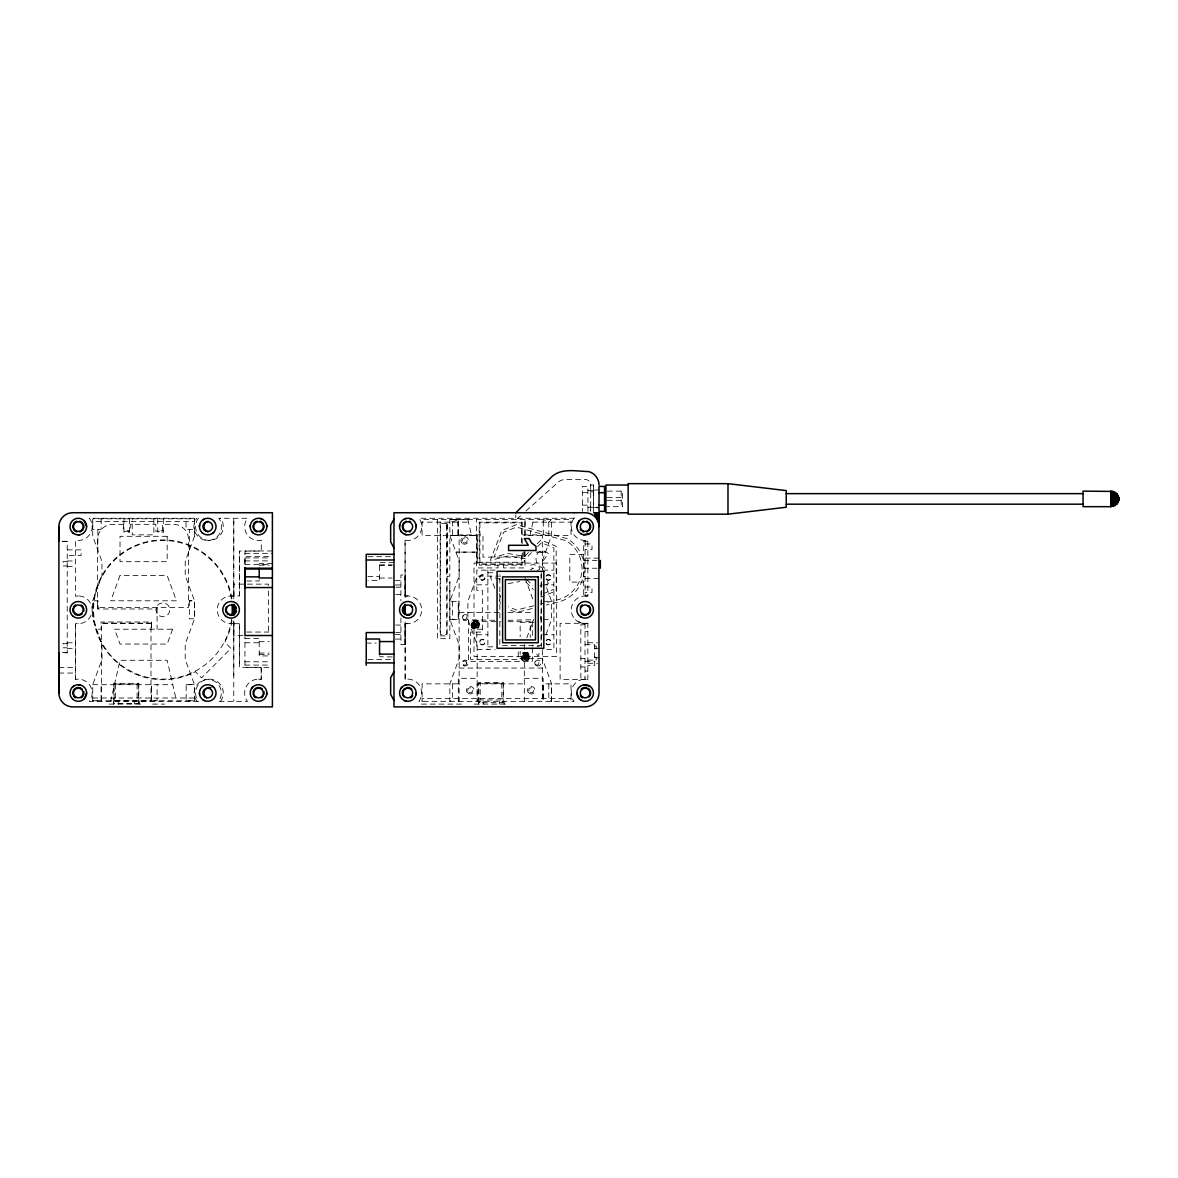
<?xml version="1.0" encoding="UTF-8"?>
<svg xmlns="http://www.w3.org/2000/svg" width="1178" height="1178" viewBox="0 0 1178 1178"><rect width="100%" height="100%" fill="white"/><g stroke="black" fill="none" stroke-linecap="round" stroke-linejoin="round"><path stroke-width="0.75" stroke-dasharray="5 3.75" d="M101.617 700.777L101.617 623.118L150.99 623.118L150.99 700.777L92.738 700.777L92.738 684.698L101.985 659.459L101.985 644.057L92.738 618.818L92.738 600.795L97.833 600.795L97.833 608.967L157.086 608.967M151.55 622.013L151.55 629.214L151.55 622.013L101.058 622.013L101.058 629.214L96.552 629.214M101.161 518.821L101.161 529.364L92.738 529.364L92.738 518.821L194.488 518.821L194.488 536.299L185.211 561.538L185.211 575.541L194.503 600.795L194.503 618.818L185.211 644.057L185.211 659.459L194.488 684.668L194.488 700.777L110.776 700.777L120.023 660.298L167.173 660.284L176.45 700.733M123.911 518.821L123.911 532.132L129.447 532.132L129.447 530.748L123.911 530.748M151.55 700.777L151.55 684.698L151.535 700.763L157.086 700.748L157.086 684.698M157.749 518.821L157.749 532.132L163.286 532.132L163.286 530.748L157.749 530.748M189.363 600.795L189.363 618.818L194.503 618.818L194.488 600.795L189.363 600.795L194.488 600.795M189.363 550.214L189.363 529.364M194.488 536.299L194.488 529.364L186.036 529.364L186.036 518.821M194.488 518.821L194.488 521.604L92.738 521.604L92.738 536.299L101.985 561.538L101.985 575.541L92.738 600.795M233.774 675.716L233.804 623.324L231.094 623.677A13.871 13.871 0 0 1 217.238 609.806A13.871 13.871 0 0 1 231.094 595.935L239.399 595.935L239.399 551.083L261.28 551.083L261.295 540.187A13.871 13.871 0 0 1 246.968 518.924L247.513 518.261L218.769 518.261L219.27 518.88A13.871 13.871 0 0 1 216.885 537.021A13.871 13.871 0 0 1 198.596 537.021A13.871 13.871 0 0 1 196.211 518.88L196.711 518.261M197.065 701.337L196.431 700.571A13.606 13.606 0 0 1 198.773 682.784A13.606 13.606 0 0 1 216.708 682.784A13.606 13.606 0 0 1 219.049 700.571L218.431 701.337L247.483 701.337L246.968 700.719A13.871 13.871 0 0 1 261.207 679.411L261.207 667.337L239.399 667.337L239.399 623.677L231.094 623.677M239.399 595.935L239.399 551.083M437.362 519.38L437.362 638.653L449.849 638.653L449.849 581.785L447.08 581.785M452.632 683.858L452.632 698.569L449.849 701.337L449.849 683.858L459.125 658.62L459.125 644.616L449.834 619.378L449.849 581.785M452.617 601.34L452.617 619.348L458.301 619.378L458.301 601.34L449.834 601.34L459.125 576.101L459.125 560.713L449.849 535.489L449.849 519.38L467.887 519.439L468.505 522.149L422.107 522.149M440.145 522.149L440.145 635.87L447.08 635.87L447.08 522.149L447.08 576.233L449.849 576.233L449.849 535.46L458.168 535.46L458.168 519.395L449.849 519.38L452.632 522.149L452.632 535.46M458.301 701.337L458.301 678.322L477.164 678.322M524.313 551.525L524.313 562.23L477.164 562.23L477.223 535.46L422.107 535.489L422.107 519.38L571.006 519.38L571.006 535.46L524.313 535.46M524.99 551.702L524.99 567.929L503.492 567.929L503.492 565.145M524.99 535.563L524.99 519.38L524.99 535.475M543.176 698.569L543.176 683.858L571.006 683.858L571.006 701.337L571.006 698.569L422.107 698.569L422.107 701.337L422.107 683.858L458.301 683.858M543.279 522.149L543.279 519.38L548.815 522.149L548.815 535.46M548.815 683.858L548.815 698.569L551.599 701.337L551.599 683.858L542.351 658.62M551.599 701.337L551.599 683.858M593.462 512.724L593.462 484.983L590.693 484.983A5.551 5.551 0 0 0 585.142 479.431L565.72 479.431A11.765 11.765 0 0 0 557.4 482.877L526.006 510.943M477.164 562.23L477.223 535.46M478.091 620.659L471.715 621.483L472.128 627.756L478.739 627.565L478.931 621.483L478.091 620.659L471.907 620.953L471.76 627.314L471.715 625.091L476 624.384L472.555 622.19L475.441 623.574M478.916 626.961L478.931 621.483M528.834 654.099L525.624 655.999L527.464 655.13L529.57 655.763L528.259 659.017L525.285 657.295L528.878 659.297L528.686 653.289L521.972 653.186L521.869 659.916L528.583 660.004L528.878 653.687M543.279 534.974L543.279 519.38M400.918 617.876L400.918 644.616L405.07 644.616L405.144 623.309L407.838 623.677A13.871 13.871 0 0 0 421.709 609.806A13.871 13.871 0 0 0 407.838 595.935L405.099 595.935L405.085 540.172A13.871 13.871 0 0 0 419.353 518.835L418.867 518.261L574.113 518.261L574.113 512.724M472.717 625.209C477.296 611.794 480.845 635.502 472.525 624.163M528.053 652.995L522.561 653.024L520.985 655.763L522.502 660.21L528.053 660.21M231.094 595.935L233.804 596.289L233.848 594.551M477.267 621.483L478.283 622.293L477.458 622.028M527.214 653.819L528.23 654.644L527.376 654.305M472.555 624.266L472.717 623.324M525.403 655.91L528.878 653.908L521.677 659.224L525.403 657.28M522.517 656.323C529.025 668.25 529.025 644.822 522.561 657.162M523.061 657.412L523.768 658.399A2.356 2.356 0 0 0 527.597 656.985L529.57 656.293L525.727 657.133M478.062 624.723A2.768 2.768 0 0 0 474.351 621.66A2.768 2.768 0 0 0 473.556 626.401A2.768 2.768 0 0 0 478.062 624.723L478.091 624.207M528.009 657.088L527.994 656.072M472.82 626.122L474.719 623.913L472.511 622.426L472.069 625.047M522.782 658.664C528.804 655.586 520.588 657.339 522.782 656.764L522.782 657.619M542.69 569.136L542.513 567.87C530.409 563.496 536.903 543.441 548.433 553.66C545.635 557.916 538.228 564.468 545.119 568.503L543.426 570.078M471.715 623.427L471.023 625.091C480.683 623.486 468.623 624.752 472.82 624.34M521.677 658.531L524.666 656.455L521.854 658.355M529.894 535.46L533.56 519.38M528.775 658.958L525.874 656.249L529.57 655.925L525.727 656.602M525.933 656.838L529.57 656.131M542.351 560.713L551.599 535.46L551.599 519.38L548.815 522.149M546.047 634.515L551.599 619.378L551.599 601.34L546.047 586.202M526.787 637.887L533.605 619.378M472.82 625.017L472.82 628.419L477.812 628.419L479.623 623.427L477.37 622.72M473.63 627.859C479.417 618.509 470.081 633.204 474.454 626.681M477.532 625.062L475.323 626.622L473.1 625.062M527.494 657.412L525.874 658.885L523.768 658.399A2.356 2.356 0 0 1 524.446 654.394L527.479 655.748M472.113 624.752L474.705 624.193L471.715 624.679M521.78 658.708L524.681 656.602M526.964 652.995L525.035 655.955M473.806 627.859L475.765 624.796M525.285 655.91L527.773 652.435L528.23 654.143L526.168 654.526L526.581 658.561M473.276 623.088L475.514 621.91L477.517 623.412M523.238 655.424L524.446 654.394A2.356 2.356 0 0 1 527.597 656.985M220.463 701.337L220.963 700.719A13.871 13.871 0 0 0 218.578 682.592A13.871 13.871 0 0 0 200.289 682.592A13.871 13.871 0 0 0 197.904 700.719L198.405 701.337L89.337 701.337L89.852 700.719A13.871 13.871 0 0 0 75.613 679.411L75.613 623.309L78.322 623.677M574.113 518.261L573.612 518.88A13.871 13.871 0 0 0 587.851 540.187L587.851 596.289L585.142 595.935L587.851 596.201A13.871 13.871 0 0 0 571.271 609.806A13.871 13.871 0 0 0 587.851 623.412M530.365 569.622L533.428 568.518L530.586 567.605L530.1 566.029C532.25 561.773 544.854 568.665 537.301 570.358M524.313 655.616L524.313 657.589M528.392 552.6L524.622 556.369L508.189 553.527L494.083 557.061L503.639 532.22L516.465 527.126L565.896 540.658A32.233 32.233 0 0 1 558.122 599.705L540.79 604.005M537.212 543.794L540.982 540.01L556.163 546.312L556.163 590.811L540.996 597.113M531.602 552.644L525.403 558.843L508.263 555.883L490.342 560.375L501.857 530.453L516.362 524.696L567.045 538.655A34.53 34.53 0 0 1 558.711 601.929L546.356 604.991M537.801 546.445L541.527 542.734L553.866 547.844L553.896 649.476L542.734 649.476M537.035 646.369L539.2 646.369M517.805 518.276L520.543 515.831M478.931 623.427L479.328 623.427M475.205 624.944C463.219 632.615 483.51 619.716 472.82 626.357M546.047 584.906L548.403 583.301L546.518 580.18M521.677 659.032L524.828 657.133L521.677 658.782M472.82 626.549L471.848 627.167L472.82 627.859L478.091 627.859M521.81 658.576L524.666 656.912M525.521 655.955L527.155 654.983M474.012 622.293L474.012 626.225M476.634 626.225L476.619 622.293M527.376 655.086L528.392 654.556L528.878 655.763L525.933 656.602M452.632 522.149L458.168 519.38L458.168 535.46L476.457 535.475M508.101 620.276L532.323 619.746L532.323 638.388M522.914 660.092L527.773 660.21M477.532 622.794L478.931 622.028M543.058 593.756L553.866 589.28M75.613 679.411L75.613 623.412A13.871 13.871 0 0 0 92.178 609.806A13.871 13.871 0 0 0 75.613 596.201M494.701 620.305L468.52 619.746L468.52 661.359L532.323 661.359L532.323 647.547M533.855 605.728L516.524 610.027L508.469 606.832M532.25 608.496L516.362 612.442L508.307 609.232M508.189 583.596L519.631 581.593M471.715 625.209L474.793 624.708M78.322 595.935L75.613 596.289L75.613 540.187A13.871 13.871 0 0 0 89.852 518.88L89.337 518.261L198.405 518.261L197.889 518.909A13.871 13.871 0 0 0 200.304 537.035A13.871 13.871 0 0 0 218.593 536.991A13.871 13.871 0 0 0 220.949 518.865L220.463 518.261M407.838 595.935L405.144 596.289L405.07 574.997L400.918 574.997L400.918 600.647M407.838 623.677L405.114 623.677L405.144 679.411A13.871 13.871 0 0 1 419.383 700.719L418.867 701.337L574.113 701.337L573.612 700.719A13.871 13.871 0 0 1 587.851 679.411L587.851 623.309L581.549 623.206L575.335 619.613M472.82 628.419L477.812 627.859M532.323 645.043L532.323 646.148M525.948 656.455L528.362 656.146M186.153 684.698L194.488 684.668L186.168 684.698L186.168 700.763L194.488 700.777M599.013 489.842L593.462 490.136M587.925 490.593L595.847 490.593M607.333 491.138L622.588 491.138L622.588 506.673L607.333 506.673M593.462 491.918L590.693 491.918L590.693 484.983L590.693 510.987L590.693 505.789L593.462 505.789M582.374 492.669L587.925 492.669M607.333 497.514L622.588 497.514M607.333 500.297L622.588 500.297M582.374 505.156L587.925 505.156M587.925 507.232L599.013 507.232M599.013 507.865L593.462 507.556M532.927 522.149L571.006 522.149M523.209 534.915L542.351 534.915L542.351 569.489M587.851 541.203L583.684 541.203L583.684 595.288L587.851 595.288M62.228 541.291L67.22 541.291L67.22 652.803L62.228 652.803M62.228 541.571L67.22 541.571M585.083 543.971L592.004 543.971L592.004 549.522L585.083 549.522M67.22 549.89L81.091 549.89L81.091 555.442L67.22 555.442M272.398 550.965L244.936 550.965L244.936 565.72L244.936 556.634L268.746 556.634M477.223 552.114L455.96 552.114L477.164 552.129M244.936 553.336L272.398 553.336M583.684 554.367L569.813 554.367L569.813 582.109L583.684 582.109M367.978 556.708L392.245 556.708M244.936 557.93L268.746 557.93M585.083 558.122L598.939 558.122M583.684 559.918L585.083 559.918M583.684 560.478L597.01 560.478M67.22 560.978L75.613 560.978M244.936 560.905L268.746 560.905M67.22 561.538L63.067 561.538L63.067 565.97L67.22 565.97M393.982 562.642L379.552 562.642L379.552 580.607L367.904 580.607M272.398 563.614L259.219 563.614L259.219 565.764M244.936 564.35L268.746 564.35M379.552 564.807L392.171 564.807M259.219 565.175L269.114 565.175M379.552 565.484L392.171 565.484M67.22 566.53L75.613 566.53M583.684 568.238L597.01 568.238M495.143 570.137L476.781 570.137L476.781 590.384L482.332 590.384L482.391 632.071L470.611 632.071L470.611 659.415L518.232 659.415L518.232 648.136M542.822 570.137L553.896 570.137M487.883 572.773L495.01 572.773M500.738 576.101L477.164 576.101L467.872 601.34L467.872 619.378L477.164 644.616L477.164 701.337L477.164 683.858L524.313 683.858M367.904 576.513L379.552 576.513M583.684 576.557L585.083 576.557M379.552 578.045L392.171 578.045M585.083 578.369L598.939 578.369M395.366 580.533L400.918 580.533M246.732 580.99L259.219 580.99L259.219 579.517M476.781 584.833L487.883 584.833M542.822 584.833L553.896 584.833M395.366 584.98L400.918 584.98M585.083 586.968L592.004 586.968L592.004 592.519L585.083 592.519M395.705 587.204L400.918 587.204M395.705 594.551L400.918 594.551M543.176 601.34L551.599 601.34M459.125 612.575L500.738 612.575M507.968 612.575L533.295 612.575M449.834 619.378L458.301 619.378L458.301 601.34M543.176 619.378L551.599 619.378M482.391 621.689L500.797 621.689M508.16 621.689L530.247 621.689L530.247 637.548M533.811 622.279L520.161 622.279L520.161 636.709M151.55 623.398L101.058 623.398L101.058 622.013M587.851 623.309L560.11 623.309L560.11 679.411L587.851 679.411M585.01 624.738L580.842 624.738L580.842 677.998L585.01 677.998M395.705 625.062L400.918 625.062M482.332 629.214L476.781 629.214L476.781 649.476L495.143 649.476M585.01 631.673L587.851 631.673M246.776 632.056L268.746 632.056M395.705 632.409L400.918 632.409M395.366 634.633L400.918 634.633M476.781 634.765L487.883 634.765M542.734 634.765L553.896 634.765M242.962 635.457L233.848 635.457L233.848 619.672M244.936 638.609L259.219 638.609L259.219 655.925L269.114 655.925M395.366 639.065L400.918 639.065M259.219 641.657L269.114 641.657M67.22 642.805L75.613 642.805M244.936 642.761L259.219 642.761M587.851 642.761L597.555 642.761M366.24 643.085L376.224 643.085M67.22 643.365L63.067 643.365L63.067 647.797L67.22 647.797M585.01 644.705L594.581 644.705L594.713 665.379L587.851 665.379M594.581 646.089L596.245 646.089L596.245 648.872L594.581 648.872M487.883 646.84L495.01 646.84M67.22 648.356L75.613 648.356M594.581 648.312L599.013 648.312M62.228 652.524L67.22 652.524M527.773 652.435L522.355 653.01M259.219 653.054L269.114 653.054M259.219 654.379L269.114 654.379M527.641 656.602L528.053 656.602A2.768 2.768 0 0 1 523.886 659.003A2.768 2.768 0 0 1 523.886 654.202A2.768 2.768 0 0 1 528.053 656.602M392.171 656.956L379.552 656.72M594.581 657.191L596.245 657.191L596.245 659.96L594.581 659.96M594.581 657.751L599.013 657.751M542.351 658.34L520.161 658.34L520.161 651.139M580.842 658.576L585.01 658.576M367.978 659.606L392.245 659.606M587.851 660.107L594.713 660.107M585.01 661.344L594.581 661.344M244.936 661.786L268.746 661.786M587.851 663.288L597.555 663.288M244.936 665.084L268.746 665.084M580.842 666.895L585.01 666.895M58.9 667.499L75.613 667.499M268.746 667.455L244.936 667.455L244.936 636.856M459.125 668.059L542.351 668.059M585.01 671.062L587.851 671.062M58.9 673.05L75.613 673.05M524.313 678.322L543.176 678.322L543.176 701.337M478.96 702.721L478.548 682.474L503.507 682.474L503.094 702.721M113.824 703.56L113.824 683.314L138.783 683.314L138.783 703.56M502.019 702.721L503.359 702.721L478.695 702.721L478.828 683.314L503.242 683.314L503.242 702.721M113.824 683.314L115.12 683.314M137.487 683.314L138.783 683.314M138.371 684.138L138.503 703.56L113.972 703.56M138.503 684.138L114.104 684.138L114.104 703.56M92.738 684.698L172.768 684.698M92.738 698.009L194.488 698.009M92.738 700.777L101.072 700.777L101.058 684.698M478.548 702.721L480.05 702.721M109.245 704.105L143.363 704.105M152.639 704.105L164.596 704.105M421.547 704.105L463.16 704.105M474.248 704.105L508.366 704.105M458.168 535.489L449.849 535.475L458.168 535.489L458.168 522.149M542.189 585.996L539.922 585.775M258.497 679.146L261.207 679.411L261.207 667.337M500.12 579.193L490.342 576.749L494.819 588.396M405.07 540.172L405.144 598.822L405.07 574.997M528.304 658.87L525.521 657.25M471.715 621.881L474.793 623.81M525.815 657.044L527.405 658.104M525.786 581.991L533.398 589.56M526.625 579.517L532.824 585.716M467.857 519.38L471.568 535.46M499.325 593.683L500.635 597.084M499.295 600.029L500.576 603.357M524.932 577.78L532.986 599.661M466.724 662.699L466.753 663.067A2.076 2.076 0 0 1 463.631 664.863A2.076 2.076 0 0 1 463.631 661.256A2.076 2.076 0 0 1 466.753 663.067M233.804 623.324L233.848 625.062M233.804 596.289L233.774 518.261L233.774 598.822M621.204 491.138L621.204 506.673M593.462 484.983L593.462 510.987M587.925 511.385L587.925 486.426L582.374 486.426L582.374 511.385M585.083 541.203L585.083 595.288M585.01 623.648L585.01 679.161M542.351 650.153L542.351 701.337M541.32 572.773L541.32 646.84M541.055 574.098L541.055 645.5L499.825 645.5L499.825 574.098M524.313 644.616L524.313 701.337M523.209 551.981L523.209 557.106L482.98 557.106L482.98 534.915L459.125 534.915L459.125 701.337M522.222 543.647L522.222 522.149L479.225 522.149L479.225 565.145L522.222 565.145L522.222 552.615M521.53 542.749L521.53 522.855L479.917 522.855L479.917 564.453L521.53 564.453L521.53 551.79M515.802 514.933L515.802 517.716M504.199 701.337L504.199 704.105M501.843 683.314L501.843 699.953L480.212 699.953L480.212 683.314M499.354 701.337L499.354 704.105M497.955 565.145L497.955 567.929L476.457 567.929L476.457 519.38M487.883 570.137L487.883 649.476M483.26 701.337L483.26 704.105M478.415 701.337L478.415 704.105M477.812 620.659L472.82 620.659M405.144 679.411L405.144 620.791L405.07 644.616M268.51 585.54L268.51 584.141L233.848 584.141L233.848 599.926M268.51 591.017L268.51 632.409M239.399 623.677L239.399 667.337M233.774 620.791L233.774 701.337M163.286 518.821L163.286 532.132M157.086 607.583L157.086 629.214M153.862 518.762L153.862 534.856L132.23 534.856L132.23 518.762M139.195 701.337L139.195 704.105M137.119 684.138L137.119 700.777M134.351 701.337L134.351 704.105M129.447 518.821L129.447 532.132M118.256 701.337L118.256 704.105M115.488 684.138L115.488 700.777M113.412 701.337L113.412 704.105M97.848 607.583L97.848 608.967L97.833 600.795M97.833 529.364L97.833 550.185M231.963 620.732A69.9 69.9 0 0 1 225.204 641.539L224.792 642.26L230.976 648.445L201.556 677.865L195.371 671.681L194.65 672.078A69.9 69.9 0 0 1 97.656 634.854A69.9 69.9 0 0 1 144.82 542.292A69.9 69.9 0 0 1 231.963 598.866M540.466 616.094A2.96 2.96 0 0 1 540.466 619.054M546.194 576.233A2.503 2.503 0 0 1 549.949 575.571A2.503 2.503 0 0 1 549.949 579.399A2.503 2.503 0 0 1 546.194 578.737M546.194 640.876A2.503 2.503 0 0 1 549.949 640.199A2.503 2.503 0 0 1 549.949 644.027A2.503 2.503 0 0 1 546.194 643.365M231.668 618.848A69.34 69.34 0 0 1 126.164 668.603A69.34 69.34 0 0 1 124.647 551.981A69.34 69.34 0 0 1 231.403 598.954M546.224 575.703A2.768 2.768 0 0 1 550.259 575.468A2.768 2.768 0 0 1 550.259 579.502A2.768 2.768 0 0 1 546.224 579.267M546.224 640.331A2.768 2.768 0 0 1 550.259 640.096A2.768 2.768 0 0 1 550.259 644.13A2.768 2.768 0 0 1 546.224 643.895M167.173 536.299L167.173 561.685L120.023 561.685L120.023 536.299L167.173 536.299M536.726 654.07C538.92 659.297 540.569 649.917 536.726 654.07M120.023 575.541L110.732 600.795L176.464 600.795L167.173 575.541L120.023 575.541M172.636 629.214L167.173 644.057L120.023 644.057L114.56 629.214L172.636 629.214M545.502 552.114L536.667 552.114L545.502 552.114M446.801 523.533L440.425 523.533L440.425 634.486L446.801 634.486L446.801 523.533M123.631 524.313L112.808 524.313A15.255 15.255 0 0 0 97.553 539.568L97.553 607.524L188.539 607.524L188.539 539.568A15.255 15.255 0 0 0 173.284 524.313L162.461 524.313L162.461 531.249L155.805 531.249L155.805 524.313L130.287 524.313L130.287 531.249L123.631 531.249L123.631 524.313M556.664 563.099L474.012 563.099L474.012 656.514L556.664 656.514L556.664 563.099M473.806 626.063L473.718 625.989A2.356 2.356 0 0 1 474.498 622.058A2.356 2.356 0 0 1 477.65 624.649A2.356 2.356 0 0 1 473.821 626.078M535.754 664.863A2.076 2.076 0 0 0 538.876 663.067A2.076 2.076 0 0 0 535.754 661.256A2.076 2.076 0 0 0 535.754 664.863M463.631 619.378A2.076 2.076 0 0 0 466.753 617.566A2.076 2.076 0 0 0 463.631 615.77A2.076 2.076 0 0 0 463.631 619.378M468.358 693.489A3.74 3.74 0 0 0 473.968 690.249A3.74 3.74 0 0 0 468.358 686.995A3.74 3.74 0 0 0 468.358 693.489M529.378 693.489A3.74 3.74 0 0 0 534.989 690.249A3.74 3.74 0 0 0 529.378 686.995A3.74 3.74 0 0 0 529.378 693.489M462.807 543.706A3.74 3.74 0 0 0 468.417 540.452A3.74 3.74 0 0 0 462.807 537.212A3.74 3.74 0 0 0 462.807 543.706M463.749 665.614A2.96 2.96 0 0 0 468.181 663.067A2.96 2.96 0 0 0 463.749 660.505A2.96 2.96 0 0 0 463.749 665.614M536.432 665.614A2.96 2.96 0 0 0 540.864 663.067A2.96 2.96 0 0 0 536.432 660.505A2.96 2.96 0 0 0 536.432 665.614M463.749 620.129A2.96 2.96 0 0 0 468.181 617.566A2.96 2.96 0 0 0 463.749 615.004A2.96 2.96 0 0 0 463.749 620.129M463.425 542.616A2.503 2.503 0 0 0 467.18 540.452A2.503 2.503 0 0 0 463.425 538.302A2.503 2.503 0 0 0 463.425 542.616M529.997 692.399A2.503 2.503 0 0 0 533.752 690.249A2.503 2.503 0 0 0 529.997 688.085A2.503 2.503 0 0 0 529.997 692.399M468.962 692.399A2.503 2.503 0 0 0 472.717 690.249A2.503 2.503 0 0 0 468.962 688.085A2.503 2.503 0 0 0 468.962 692.399M481.08 579.65A2.503 2.503 0 0 0 484.835 577.485A2.503 2.503 0 0 0 481.08 575.32A2.503 2.503 0 0 0 481.08 579.65M480.565 643.88A2.503 2.503 0 0 0 484.747 642.761A2.503 2.503 0 0 0 481.684 639.713A2.503 2.503 0 0 0 480.565 643.88M159.457 615.814A6.935 6.935 0 0 0 169.853 609.806A6.935 6.935 0 0 0 159.457 603.799A6.935 6.935 0 0 0 159.457 615.814M480.948 579.885A2.768 2.768 0 0 0 485.1 577.485A2.768 2.768 0 0 0 480.948 575.085A2.768 2.768 0 0 0 480.948 579.885M480.55 644.248A2.768 2.768 0 0 0 485.071 642.599A2.768 2.768 0 0 0 481.39 639.507A2.768 2.768 0 0 0 480.55 644.248"/><path stroke-width="1.5" d="M58.9 541.291L58.9 526.595A13.871 13.871 0 0 1 72.771 512.724L272.398 512.724L272.398 706.888L72.771 706.888A13.871 13.871 0 0 1 58.9 693.017L58.9 652.803M244.936 567.634L244.936 635.516L272.398 635.516M86.642 693.017L84.198 698.907M199.421 526.595L199.583 524.961M250.207 526.595L250.369 524.961M266.67 694.637L266.832 693.017A8.32 8.32 0 0 0 254.345 685.817A8.32 8.32 0 0 0 254.345 700.218A8.32 8.32 0 0 0 266.832 693.017M399.519 526.595L399.681 524.961M416.011 694.637L416.173 693.017A8.32 8.32 0 0 0 403.686 685.817A8.32 8.32 0 0 0 403.686 700.218A8.32 8.32 0 0 0 416.173 693.017M576.822 526.595L579.267 520.705M1112.93 491.741L1110.78 491.462L1116.656 493.744L1119.1 499.531L1116.656 493.597L1112.93 491.432L1083.038 491.138L1083.038 506.673L1110.78 506.673L1114.933 505.553L1117.981 502.476L1119.1 498.279L1119.1 499.516L1116.656 494.245L1110.78 492.08M1110.78 506.349L1116.656 503.993L1119.1 498.294L1116.656 504.066L1110.78 506.466M393.982 519.1L390.654 525.197L390.654 541.851L393.982 547.947M393.982 671.666L390.654 677.762L390.654 694.402L393.982 700.512M1119.1 498.765L1116.656 500.149L1110.78 500.724M1117.981 501.489L1119.1 498.456L1117.981 502.049L1114.933 504.744M403.921 605.875C401.389 608.319 402.007 612.913 405.07 614.607M1117.981 500.768L1119.1 498.603L1116.656 501.445L1110.78 502.623M251.591 688.394L252.622 687.127M400.932 688.394L401.963 687.127M515.802 512.857L551.525 477.002C561.332 467.563 576.616 471.333 588.735 471.583C594.654 473.1 599.087 478.872 599.013 484.983M212.364 533.501L213.63 532.471M72.432 687.127L73.699 686.097M74.891 606.375L75.893 605.595A4.859 4.859 0 0 1 83.167 609.806A4.859 4.859 0 0 1 75.893 614.003L74.891 613.237M233.524 614.003L234.54 613.237M404.407 606.375L405.423 605.595A4.859 4.859 0 0 1 412.698 609.806A4.859 4.859 0 0 1 405.423 614.003L404.407 613.237M411.77 613.723L409.281 615.166L406.41 615.166M587.572 614.003L588.573 613.237M203.117 519.675L204.56 518.894M589.766 533.501L583.522 534.753M233.804 614.636L232.537 615.166A5.551 5.551 0 0 1 229.666 615.166M404.658 518.894L406.219 518.423M404.658 685.331L406.219 684.86M727.989 514.168L786.241 507.232L786.241 490.593L727.989 483.657L628.139 483.657L628.139 514.168L727.989 514.168L727.989 483.657M1110.78 505.539L1116.656 503.433L1119.1 498.368L1116.656 502.564L1110.78 504.258M78.322 534.915L79.942 534.753M583.522 684.86L589.766 686.097M628.139 485.041L605.948 485.041L605.948 512.783L628.139 512.783M599.013 492.669L604.564 492.669M786.241 493.641L1083.038 493.641M786.241 504.184L1083.038 504.184M599.013 505.156L604.564 505.156M598.453 512.724L594.021 512.724L599.013 522.649L598.88 512.724L599.013 522.649L595.553 512.724M393.982 554.323L366.24 554.323L366.24 587.042L393.982 587.042M366.24 559.992L393.982 559.992M244.936 568.208L272.398 568.208M244.936 569.018L272.398 569.018M244.936 576.852L259.219 576.852M272.398 577.942L259.219 577.942L259.219 568.311M272.398 587.557L244.936 587.557L244.936 567.546M393.982 632.571L366.24 632.571L366.24 665.275M366.24 639.006L379.552 639.006L379.552 654.791M379.552 641.568L393.982 641.568M379.552 654.114L393.982 654.114M366.24 662.905L393.982 662.905M1110.78 498.706L1118.82 498.544M598.88 512.724L599.013 693.017A13.871 13.871 0 0 1 585.142 706.888L393.982 706.888L393.982 512.724L585.142 512.724A13.871 13.871 0 0 1 599.013 526.595M1110.78 496.704L1116.656 497.396L1119.1 499.089L1116.656 496.129L1110.78 494.848M1110.78 493.273L1116.656 495.054L1119.1 499.369L1117.981 495.864L1114.933 493.243M78.322 684.698L79.942 684.86M409.473 518.423L411.034 518.894M404.658 534.282L406.219 534.753M260.161 518.423L261.722 518.894M404.658 700.704L406.219 701.175M233.804 604.977L233.877 604.991A5.551 5.551 0 0 1 236.454 608.363M203.117 699.938L204.56 700.704M1114.933 492.537L1117.981 495.482L1119.1 499.516M587.572 605.595L588.573 606.375M410.621 605.006L412.653 607.023M233.524 605.595L234.54 606.375M72.432 532.471L73.699 533.501M212.364 686.097L213.63 687.127M1117.981 497.204L1119.1 499.207M579.267 698.907L576.822 693.017M400.932 531.219L401.963 532.471M251.606 531.219L252.652 532.471M84.198 520.705L86.642 526.595A8.32 8.32 0 0 1 74.155 533.796A8.32 8.32 0 0 1 74.155 519.38A8.32 8.32 0 0 1 86.642 526.595M1117.981 496.453L1119.1 499.339M596.79 512.724L599.013 522.649L597.761 512.724M416.011 524.961L416.173 526.595A8.32 8.32 0 0 1 403.686 533.796A8.32 8.32 0 0 1 403.686 519.38A8.32 8.32 0 0 1 416.173 526.595M266.699 524.961L266.846 526.595M199.421 693.017L199.583 694.637M1118.82 497.366L1118.82 500.459M1117.981 495.334L1117.981 502.476M1116.656 493.597L1116.656 504.213M1114.933 492.271L1114.933 505.553M1112.93 491.432L1112.93 506.393M1110.78 491.138L1110.78 506.673M600.338 560.478L600.338 568.238M233.848 605.315L233.848 614.283M233.774 604.314L233.774 615.299M58.9 526.595L58.9 693.017M83.682 525.152A5.551 5.551 0 0 1 83.682 528.024M83.123 529.364A5.551 5.551 0 0 1 79.751 531.941M76.879 531.941A5.551 5.551 0 0 1 73.507 529.364M72.962 528.024A5.551 5.551 0 0 1 72.962 525.152M73.507 523.812A5.551 5.551 0 0 1 76.879 521.236M79.751 521.236A5.551 5.551 0 0 1 83.123 523.812M83.682 608.363A5.551 5.551 0 0 1 83.682 611.235M82.239 613.723A5.551 5.551 0 0 1 74.391 613.723M73.507 612.575A5.551 5.551 0 0 1 72.962 608.363M73.507 607.023A5.551 5.551 0 0 1 75.539 605.006M81.091 605.006A5.551 5.551 0 0 1 83.123 607.023M83.682 691.574A5.551 5.551 0 0 1 83.682 694.446M83.123 695.786A5.551 5.551 0 0 1 81.091 697.818M75.539 697.818A5.551 5.551 0 0 1 73.507 695.786M72.962 694.446A5.551 5.551 0 0 1 82.239 689.101M232.626 604.682A69.9 69.9 0 0 1 232.626 614.916M263.342 695.786A5.551 5.551 0 0 1 261.31 697.818M255.759 697.818A5.551 5.551 0 0 1 253.726 695.786M253.167 694.446A5.551 5.551 0 0 1 262.458 689.101M263.887 691.574A5.551 5.551 0 0 1 263.887 694.446M263.887 525.152A5.551 5.551 0 0 1 263.887 528.024M263.342 529.364A5.551 5.551 0 0 1 259.97 531.941M257.099 531.941A5.551 5.551 0 0 1 253.726 529.364M253.167 528.024A5.551 5.551 0 0 1 253.167 525.152M253.726 523.812A5.551 5.551 0 0 1 257.099 521.236M259.97 521.236A5.551 5.551 0 0 1 263.342 523.812M206.651 697.818A5.551 5.551 0 0 1 210.862 687.657M208.02 531.941A5.551 5.551 0 0 1 208.02 521.236M236.454 611.235A5.551 5.551 0 0 1 235.909 612.575M235.026 613.723A5.551 5.551 0 0 1 233.877 614.607M228.326 614.607A5.551 5.551 0 0 1 227.177 613.723M226.294 612.575A5.551 5.551 0 0 1 226.294 607.023M410.621 531.396A5.551 5.551 0 0 1 409.281 531.941M406.41 531.941A5.551 5.551 0 0 1 405.07 531.396M403.921 530.512A5.551 5.551 0 0 1 403.921 522.664M405.07 521.78A5.551 5.551 0 0 1 406.41 521.236M409.281 521.236A5.551 5.551 0 0 1 410.621 521.78M412.653 695.786A5.551 5.551 0 0 1 410.621 697.818M403.921 696.934A5.551 5.551 0 0 1 405.07 688.217M406.41 687.657A5.551 5.551 0 0 1 411.77 689.101M589.074 522.664A5.551 5.551 0 0 1 589.074 530.512M587.925 531.396A5.551 5.551 0 0 1 586.585 531.941M583.714 531.941A5.551 5.551 0 0 1 582.374 531.396M581.225 530.512A5.551 5.551 0 0 1 580.342 529.364M582.374 521.78A5.551 5.551 0 0 1 583.714 521.236M586.585 521.236A5.551 5.551 0 0 1 587.925 521.78M589.074 605.875A5.551 5.551 0 0 1 587.925 614.607M586.585 615.166A5.551 5.551 0 0 1 581.225 613.723M580.342 607.023A5.551 5.551 0 0 1 582.374 605.006M587.925 688.217A5.551 5.551 0 0 1 589.074 696.934M582.374 697.818A5.551 5.551 0 0 1 580.342 695.786M581.225 689.101A5.551 5.551 0 0 1 586.585 687.657M405.423 614.003A4.859 4.859 0 0 1 405.423 605.595M232.051 604.358A69.34 69.34 0 0 1 232.051 615.24M75.893 614.003A4.859 4.859 0 0 1 75.893 605.595M405.423 522.384L404.407 523.15A4.859 4.859 0 0 0 404.407 530.026L405.423 530.792A4.859 4.859 0 0 0 412.698 526.595A4.859 4.859 0 0 0 405.423 522.384M405.423 688.806L404.407 689.586A4.859 4.859 0 0 0 404.407 696.448L405.423 697.214A4.859 4.859 0 0 0 412.698 693.017A4.859 4.859 0 0 0 405.423 688.806M604.564 486.426L599.013 486.426L599.013 511.385L604.564 511.385L604.564 486.426M529.084 538.552L524.343 538.552L528.304 545.296L508.601 545.296L508.601 550.524L535.99 550.524L535.99 546.283L531.631 542.999L529.084 538.552M543.824 571.33L497.057 571.33L497.057 648.283L543.824 648.283L543.824 571.33M538.272 576.881L502.608 576.881L502.608 642.732L538.272 642.732L538.272 576.881M535.504 579.65L505.377 579.65L505.377 639.948L535.504 639.948L535.504 579.65M405.144 613.473L405.144 604.314L405.07 613.473M582.712 530.792A4.859 4.859 0 0 0 590.001 526.595A4.859 4.859 0 0 0 582.712 522.384A4.859 4.859 0 0 0 582.712 530.792M582.712 614.003A4.859 4.859 0 0 0 590.001 609.806A4.859 4.859 0 0 0 582.712 605.595A4.859 4.859 0 0 0 582.712 614.003M582.712 697.214A4.859 4.859 0 0 0 590.001 693.017A4.859 4.859 0 0 0 582.712 688.806A4.859 4.859 0 0 0 582.712 697.214M580.99 533.796A8.32 8.32 0 0 0 593.462 526.595A8.32 8.32 0 0 0 580.99 519.38A8.32 8.32 0 0 0 580.99 533.796M580.99 617.007A8.32 8.32 0 0 0 593.462 609.806A8.32 8.32 0 0 0 580.99 602.591A8.32 8.32 0 0 0 580.99 617.007M580.99 700.218A8.32 8.32 0 0 0 593.462 693.017A8.32 8.32 0 0 0 580.99 685.817A8.32 8.32 0 0 0 580.99 700.218M403.686 617.007A8.32 8.32 0 0 0 416.173 609.806A8.32 8.32 0 0 0 403.686 602.591A8.32 8.32 0 0 0 403.686 617.007M75.893 530.792A4.859 4.859 0 0 0 83.167 526.595A4.859 4.859 0 0 0 75.893 522.384A4.859 4.859 0 0 0 75.893 530.792M75.893 697.214A4.859 4.859 0 0 0 83.167 693.017A4.859 4.859 0 0 0 75.893 688.806A4.859 4.859 0 0 0 75.893 697.214M204.309 530.026A4.859 4.859 0 0 0 212.438 527.847A4.859 4.859 0 0 0 206.489 521.898A4.859 4.859 0 0 0 204.309 530.026M205.311 697.214A4.859 4.859 0 0 0 212.6 693.017A4.859 4.859 0 0 0 205.311 688.806A4.859 4.859 0 0 0 205.311 697.214M256.112 530.792A4.859 4.859 0 0 0 263.386 526.595A4.859 4.859 0 0 0 256.112 522.384A4.859 4.859 0 0 0 256.112 530.792M256.082 697.214A4.859 4.859 0 0 0 263.357 693.017A4.859 4.859 0 0 0 256.082 688.806A4.859 4.859 0 0 0 256.082 697.214M253.049 532.839A8.32 8.32 0 0 0 266.699 528.215A8.32 8.32 0 0 0 255.862 518.703A8.32 8.32 0 0 0 253.049 532.839M202.248 532.839A8.32 8.32 0 0 0 215.898 528.215A8.32 8.32 0 0 0 205.06 518.703A8.32 8.32 0 0 0 202.248 532.839M203.588 700.218A8.32 8.32 0 0 0 216.06 693.017A8.32 8.32 0 0 0 203.588 685.817A8.32 8.32 0 0 0 203.588 700.218M72.83 616.065A8.32 8.32 0 0 0 86.48 611.426A8.32 8.32 0 0 0 75.642 601.929A8.32 8.32 0 0 0 72.83 616.065M72.83 699.276A8.32 8.32 0 0 0 86.48 694.637A8.32 8.32 0 0 0 75.642 685.14A8.32 8.32 0 0 0 72.83 699.276M227.663 613.237A4.859 4.859 0 0 0 235.791 611.058A4.859 4.859 0 0 0 229.843 605.109A4.859 4.859 0 0 0 227.663 613.237M225.616 616.065A8.32 8.32 0 0 0 239.267 611.426A8.32 8.32 0 0 0 228.429 601.929A8.32 8.32 0 0 0 225.616 616.065"/></g></svg>
